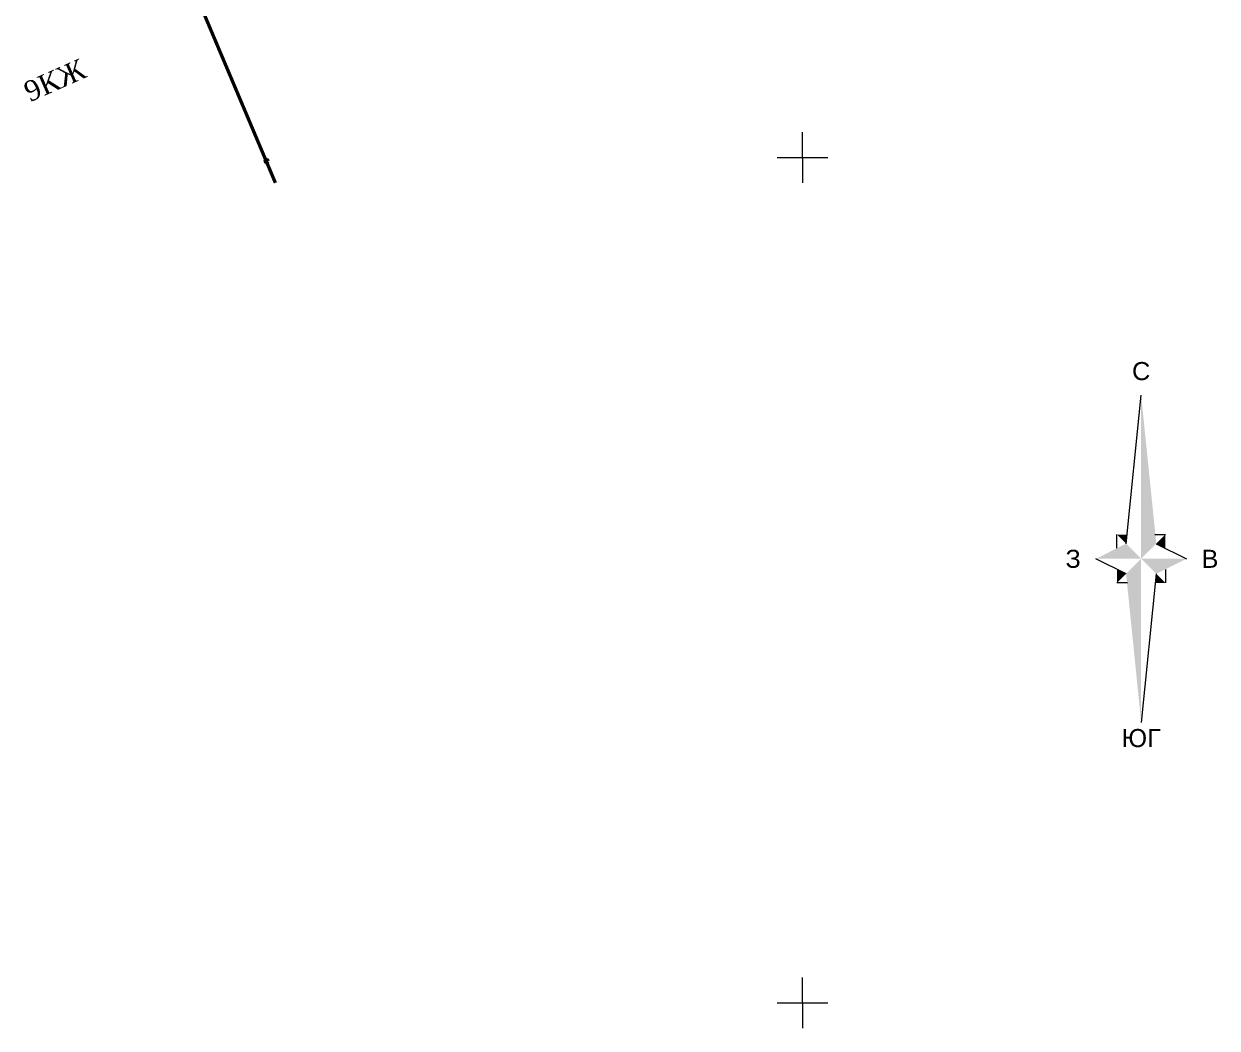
# Model space of a CAD drawing. Header units: metres. Extents: x 5191936 to 10384803, y 4968698 to 9938221.
# Drawn here: x 5192204 to 5192274.5, y 4969048.5 to 4969107.9 of the extents above; entities that cross this region are included whole.
import ezdxf
from ezdxf.enums import TextEntityAlignment as Align

# ---------------------------------------------------------------- set-up
doc = ezdxf.new("R2010")
doc.units = ezdxf.units.M
doc.layers.get('0').update_dxf_attribs({"lineweight": 18})
for name, color, linetype, lineweight in [('GEO_POINTS', 7, 'Continuous', 18), ('Grid', 7, 'Continuous', 18), ('Sit', 7, 'Continuous', 18), ('Text', 7, 'Continuous', 18), ('Рамка и сетка', 7, 'Continuous', 18)]:
    doc.layers.add(name, color=color, linetype=linetype, lineweight=lineweight)
doc.styles.get("Standard").update_dxf_attribs({"font": 'arial.ttf', "width": 0.8, "oblique": 13, "height": 0.9})
doc.styles.add('style1', font='times.ttf', dxfattribs={"height": 1})

# ---------------------------------------------------------------- blocks, each defined once
blk = doc.blocks.new('GRID')
at = {"layer": 'Grid', "color": 104}
blk.add_line((-1.5, 0), (1.5, 0), dxfattribs=at)
for points in [[(0, 0), (0, 1.5)], [(0, 0), (0, -1.5)]]:
    blk.add_lwpolyline(points, dxfattribs=at)
blk = doc.blocks.new('INVZR')
for p, q in [((-1.83, 1.95), (-0.05, 19.52)), ((-2.91, 1.41), (-2.91, 3.02)), ((1.56, 3.02), (2.81, 3.02)), ((1.74, 1.95), (5.31, 0.16)), ((-1.83, -1.62), (-5.4, 0.16)), ((2.81, -1.09), (2.81, -2.69)), ((-1.66, -2.69), (-2.91, -2.69)), ((1.74, -1.62), (-0.05, -19.19))]:
    blk.add_line(p, q)
for points in [[(-0.05, 19.52), (-0.05, 0.16), (1.74, 1.95)], [(-2.91, 3.02), (-1.83, 1.95), (-1.66, 3.02)], [(2.81, 3.02), (1.74, 1.95), (2.81, 1.41)], [(-5.4, 0.16), (-0.05, 0.16), (-1.83, 1.95)], [(-0.05, -19.19), (-0.05, 0.16), (-1.83, -1.62)], [(5.31, 0.16), (-0.05, 0.16), (1.74, -1.62)], [(-2.91, -2.69), (-1.83, -1.62), (-2.91, -1.09)], [(2.81, -2.69), (1.74, -1.62), (1.56, -2.69)]]:
    blk.add_solid(points)
for s, height, p in [('С', 2.14, (-0.05, 21.3)), ('ЮГ', 2.143, (-0.05, -22.12))]:
    blk.add_text(s, height=height).set_placement(p, align=Align.CENTER)
blk.add_text('З', height=2.14).set_placement((-7.19, -0.91), align=Align.RIGHT)
blk.add_text('В', height=2.14).set_placement((7.09, -0.91))

msp = doc.modelspace()

# ---------------------------------------------------------------- linework, layer by layer
at = {"layer": 'GEO_POINTS', "lineweight": 60}
msp.add_circle((5192218.312, 4969099.797, 313.977), 0.06, dxfattribs=at)
at = {"layer": 'Sit', "const_width": 0.2, "elevation": 313.977, "flags": 128}
msp.add_lwpolyline([(5192218.836, 4969098.506), (5192212.725, 4969112.99)], dxfattribs=at)

# ---------------------------------------------------------------- block references
at = {"layer": 'Grid', "color": 7, "linetype": 'Continuous'}
for p in [(5192250, 4969100), (5192250, 4969050)]:
    msp.add_blockref('GRID', p, dxfattribs=at)
at = {"layer": 'Рамка и сетка', "color": 7, "linetype": 'Continuous', "xscale": 0.5, "yscale": 0.5}
msp.add_blockref('INVZR', (5192270.042, 4969076.185), dxfattribs=at)

# ---------------------------------------------------------------- texts
at = {"layer": 'Text', "color": 7, "style": 'style1'}
msp.add_text('9КЖ', height=1.2, rotation=23.7921, dxfattribs=at).set_placement((5192204.323, 4969103.273, -285.654))

doc.saveas('drawing.dxf')
